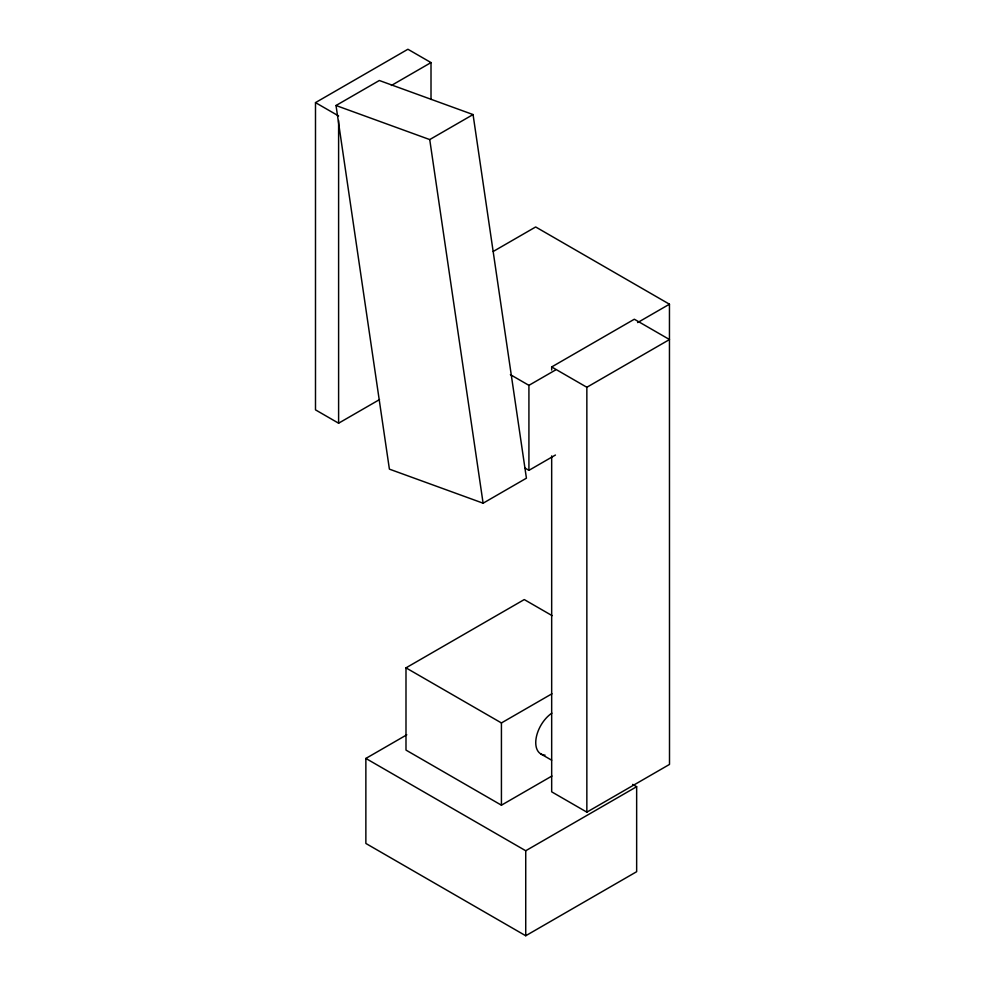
<?xml version="1.0" encoding="UTF-8"?>
<svg xmlns="http://www.w3.org/2000/svg" width="985" height="985" viewBox="0 0 985 985"><rect width="100%" height="100%" fill="white"/><g stroke="black" fill="none" stroke-linecap="round" stroke-linejoin="round"><path stroke-width="1.48" d="M379.533 399.578L338.606 423.205L315.495 409.858L315.495 102.612L407.913 49.25L431.011 62.584L431.011 99.46M336.02 105.506L379.336 80.499L473.059 114.568L526.421 478.181L483.106 503.2L389.395 469.131L336.02 105.506L429.731 139.575L473.059 114.568M391.414 85.461L431.011 62.584M493.239 251.458L535.668 226.969L669.455 304.205L669.505 764.422L586.851 812.145L551.674 791.829L551.674 455.907M551.674 366.949L634.328 319.226L669.505 339.542L586.851 387.265L551.674 366.949L551.674 370.015M510.378 374.632L528.92 385.344L555.442 370.04M637.64 322.575L669.455 304.205M524.956 468.047L528.92 470.35L555.442 455.033M551.92 776.032L501.427 805.188L405.992 750.09L405.992 667.855L524.266 599.569L552.105 615.637M632.666 784.392L636.655 786.695L636.655 871.7L525.731 935.75L365.866 843.455L365.866 758.438L406.793 734.81M405.992 667.855L501.427 722.941L551.92 693.797M365.866 758.438L525.731 850.745L636.655 786.695M315.495 102.612L338.606 115.947M540.999 754.042L551.649 760.186M429.731 139.575L483.106 503.2M586.851 387.265L586.851 812.145M528.92 385.344L528.92 470.35M525.731 850.745L525.731 935.75M501.427 722.941L501.427 805.188M338.606 120.552L338.606 423.205M545.025 755.113A24.785 14.307 -60 0 1 543.942 755.015M542.907 754.805A24.785 14.307 -60 0 1 536.406 736.743A24.785 14.307 -60 0 1 551.834 713.165"/></g></svg>
